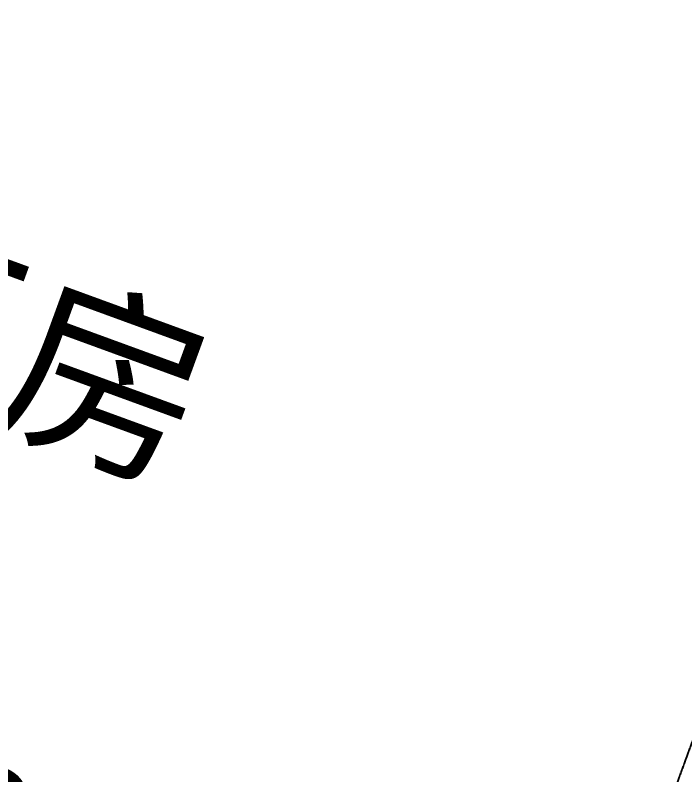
# Model space of a CAD drawing. Extents: x -111898 to 889894, y -2 to 1194865.
# Drawn here: x 654901 to 665964, y 1027442 to 1039992 of the extents above; entities that cross this region are included whole.
import ezdxf

# ---------------------------------------------------------------- set-up
doc = ezdxf.new("R2010")
doc.units = 0
doc.header["$LTSCALE"] = 10
doc.header["$MEASUREMENT"] = 0
doc.linetypes.add('10平面$0$DASH', pattern=[0.35, 0.25, -0.1])
doc.layers.add('0-WALL', color=252, linetype='Continuous')
doc.layers.add('WALL', color=252, linetype='Continuous')
doc.styles.add('黑体', font='', dxfattribs={"height": 12})
doc.styles.get('黑体').set_extended_font_data('SimHei')

msp = doc.modelspace()

# ---------------------------------------------------------------- hatches: boundary and pattern name
at = {"layer": '0-WALL'}
h = msp.add_hatch(dxfattribs=at)
h.set_pattern_fill('草坪或沼泽', color=8, scale=400, angle=-0.200257)
h.set_pattern_definition([(359.79974, (-824318.4, 704905.5), (1605.5824, 1594.398), [240, -48, 64, -48, 240, -960]), (359.79974, (-824398.3, 704953.8), (1605.5824, 1594.398), [160, -120, 240, -120, 160, -800]), (359.79974, (-823836, 705591.9), (1605.5824, 1594.398), [200, -80, 200, -1120]), (359.79974, (-824634.9, 705914.7), (1605.5824, 1594.398), [80, -160, 80, -1280]), (89.79974, (-824474.9, 705914.1), (-1594.398, 1605.5824), [144, -1456]), (89.79974, (-823998.3, 704952.4), (-1594.398, 1605.5824), [160, -1440]), (89.79974, (-823596, 705591), (-1594.398, 1605.5824), [160, -1440]), (44.79974, (-823790.3, 704935.7), (5.5922, 1599.9902), [160, -2102.7417]), (134.79974, (-824206.3, 704937.2), (-1599.9902, 5.5922), [160, -2102.7417]), (63.23469, (-823838.3, 704943.9), (5.5922, 1599.99023), [160, -3417.7088]), (75.7635, (-823918.27, 704952.15), (5.59221, 1599.99023), [160, -6436.969]), (75.7635, (-823516.03, 705590.75), (5.59221, 1599.99023), [128, -6468.969]), (75.7635, (-824442.9, 705914), (5.59221, 1599.99023), [112, -6484.969]), (103.835987, (-824078.27, 704952.7), (5.59221, 1599.99023), [160, -6436.969]), (103.835987, (-823676.03, 705591.3), (5.59221, 1599.99023), [128, -6468.969]), (103.835987, (-824506.9, 705914.2), (5.59221, 1599.99023), [112, -6484.969]), (116.364795, (-824158.3, 704945), (5.5922, 1599.99023), [160, -3417.7069])])
edge = h.paths.add_edge_path()
edge.add_line((741503.08, 933538.38), (741712.87, 934018.57))
edge.add_line((741712.87, 934018.57), (745060.96, 941812.89))
edge.add_line((745060.96, 941812.89), (766890.86, 1001849.76))
edge.add_line((766890.86, 1001849.76), (760346.98, 1016169.02))
edge.add_line((760346.98, 1016169.02), (737579.78, 1026362.54))
edge.add_line((737579.78, 1026362.54), (720756.11, 1037729.77))
edge.add_line((720756.11, 1037729.77), (653654.65, 1067773.01))
edge.add_line((653654.65, 1067773.01), (467795.25, 820503.81))
edge.add_line((467795.25, 820503.81), (468143.58, 820404.89))
edge.add_line((468143.58, 820404.89), (647181.92, 1058601.18))
edge.add_line((647181.92, 1058601.18), (648464.56, 1058132.56))
edge.add_line((648464.56, 1058132.56), (650350.23, 1063296.8))
edge.add_line((650350.23, 1063296.8), (720796.15, 1037558.69))
edge.add_line((720796.15, 1037558.69), (718909.6, 1032395.07))
edge.add_line((718909.6, 1032395.07), (725484.49, 1029992.9))
edge.add_line((725484.49, 1029992.9), (726513.26, 1032808.65))
edge.add_line((726513.26, 1032808.65), (729331.07, 1031779.14))
edge.add_line((729331.07, 1031779.14), (728302.36, 1028963.46))
edge.add_line((728302.36, 1028963.46), (747084.56, 1022101.19))
edge.add_line((747084.56, 1022101.19), (755217.14, 1018452.95))
edge.add_arc((743028.5, 1006160.87), 17310.64, -14.619994, 45.242091, ccw=False)
edge.add_line((759778.64, 1001791.54), (760685.99, 1001458.08))
edge.add_line((760685.99, 1001458.08), (765094.65, 999847.31))
edge.add_line((765094.65, 999847.31), (740941.69, 933744.02))
edge.add_line((740941.69, 933744.02), (741503.08, 933538.38))
h = msp.add_hatch(dxfattribs=at)
h.set_pattern_fill('草坪或沼泽', color=8, scale=400, angle=-0.200257)
h.set_pattern_definition([(359.79974, (-824318.4, 704905.5), (1605.5824, 1594.398), [240, -48, 64, -48, 240, -960]), (359.79974, (-824398.3, 704953.8), (1605.5824, 1594.398), [160, -120, 240, -120, 160, -800]), (359.79974, (-823836, 705591.9), (1605.5824, 1594.398), [200, -80, 200, -1120]), (359.79974, (-824634.9, 705914.7), (1605.5824, 1594.398), [80, -160, 80, -1280]), (89.79974, (-824474.9, 705914.1), (-1594.398, 1605.5824), [144, -1456]), (89.79974, (-823998.3, 704952.4), (-1594.398, 1605.5824), [160, -1440]), (89.79974, (-823596, 705591), (-1594.398, 1605.5824), [160, -1440]), (44.79974, (-823790.3, 704935.7), (5.5922, 1599.9902), [160, -2102.7417]), (134.79974, (-824206.3, 704937.2), (-1599.9902, 5.5922), [160, -2102.7417]), (63.23469, (-823838.3, 704943.9), (5.5922, 1599.99023), [160, -3417.7088]), (75.7635, (-823918.27, 704952.15), (5.59221, 1599.99023), [160, -6436.969]), (75.7635, (-823516.03, 705590.75), (5.59221, 1599.99023), [128, -6468.969]), (75.7635, (-824442.9, 705914), (5.59221, 1599.99023), [112, -6484.969]), (103.835987, (-824078.27, 704952.7), (5.59221, 1599.99023), [160, -6436.969]), (103.835987, (-823676.03, 705591.3), (5.59221, 1599.99023), [128, -6468.969]), (103.835987, (-824506.9, 705914.2), (5.59221, 1599.99023), [112, -6484.969]), (116.364795, (-824158.3, 704945), (5.5922, 1599.99023), [160, -3417.7069])])
edge = h.paths.add_edge_path()
edge.add_line((603199.85, 981886.33), (605589.45, 988426.73))
edge.add_line((605589.45, 988426.73), (652393.87, 1048233.38))
edge.add_line((652393.87, 1048233.38), (660764.58, 1045175.06))
edge.add_line((660764.58, 1045175.06), (660781.63, 1045221.72))
edge.add_arc((658997.01, 1045873.74), 1900, -20.070288, 69.930039)
edge.add_line((659649.03, 1047658.36), (658395.23, 1048116.44))
edge.add_arc((654982.82, 1038180.77), 10505.34, 71.044954, 143.375781)
edge.add_line((646551.59, 1044447.88), (600318.87, 982938.92))
edge.add_line((600318.87, 982938.92), (603199.85, 981886.33))

# ---------------------------------------------------------------- linework, layer by layer
at = {"layer": 'WALL', "color": 8, "linetype": '10平面$0$DASH'}
msp.add_line((639773.94, 955960.69), (670899.7, 1041152.7), dxfattribs=at)

# ---------------------------------------------------------------- texts
at = {"layer": '0-WALL', "style": '黑体'}
for s, p in [('厂房', (651379.07, 1034513.37)), ('H=14.80m', (645444.49, 1028419.93))]:
    msp.add_text(s, height=2406.438, rotation=339.929711, dxfattribs=at).set_placement(p)

doc.saveas('drawing.dxf')
